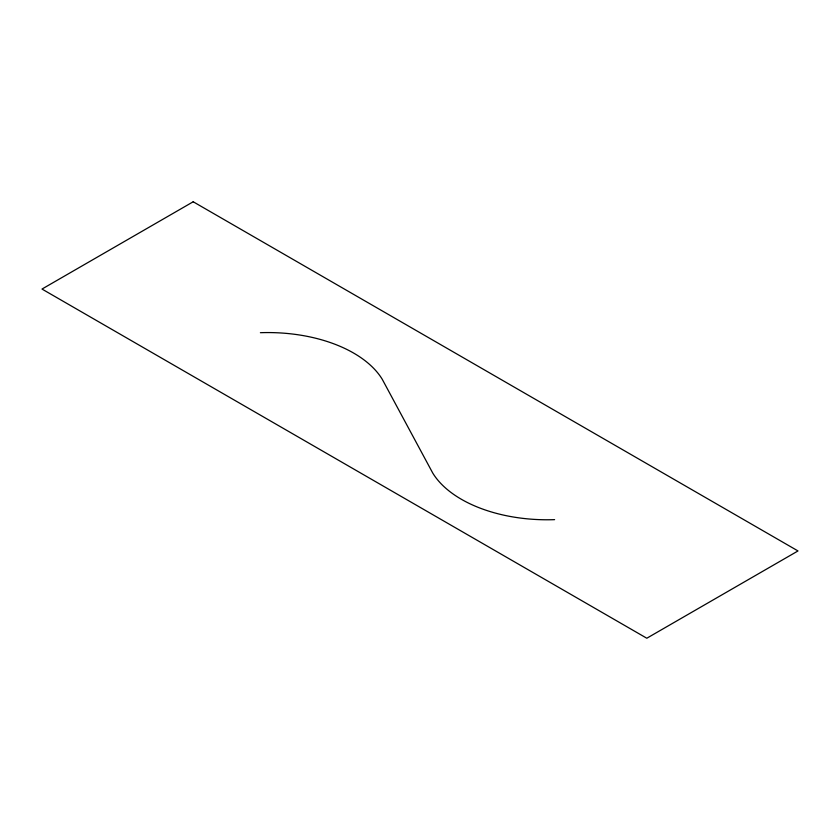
<?xml version="1.0" encoding="UTF-8"?>
<svg xmlns="http://www.w3.org/2000/svg" width="840" height="840" viewBox="0 0 840 840"><rect width="100%" height="100%" fill="white"/><g stroke="black" fill="none" stroke-linecap="round" stroke-linejoin="round"><path stroke-width="1.26" d="M554.6 519.645A121.286 70.025 0 0 1 432.789 473.13L382.211 379.218A121.286 70.025 0 0 0 260.4 332.703M193.2 201.768L42 289.055L646.8 638.232L798 550.946L193.2 201.768"/></g></svg>
